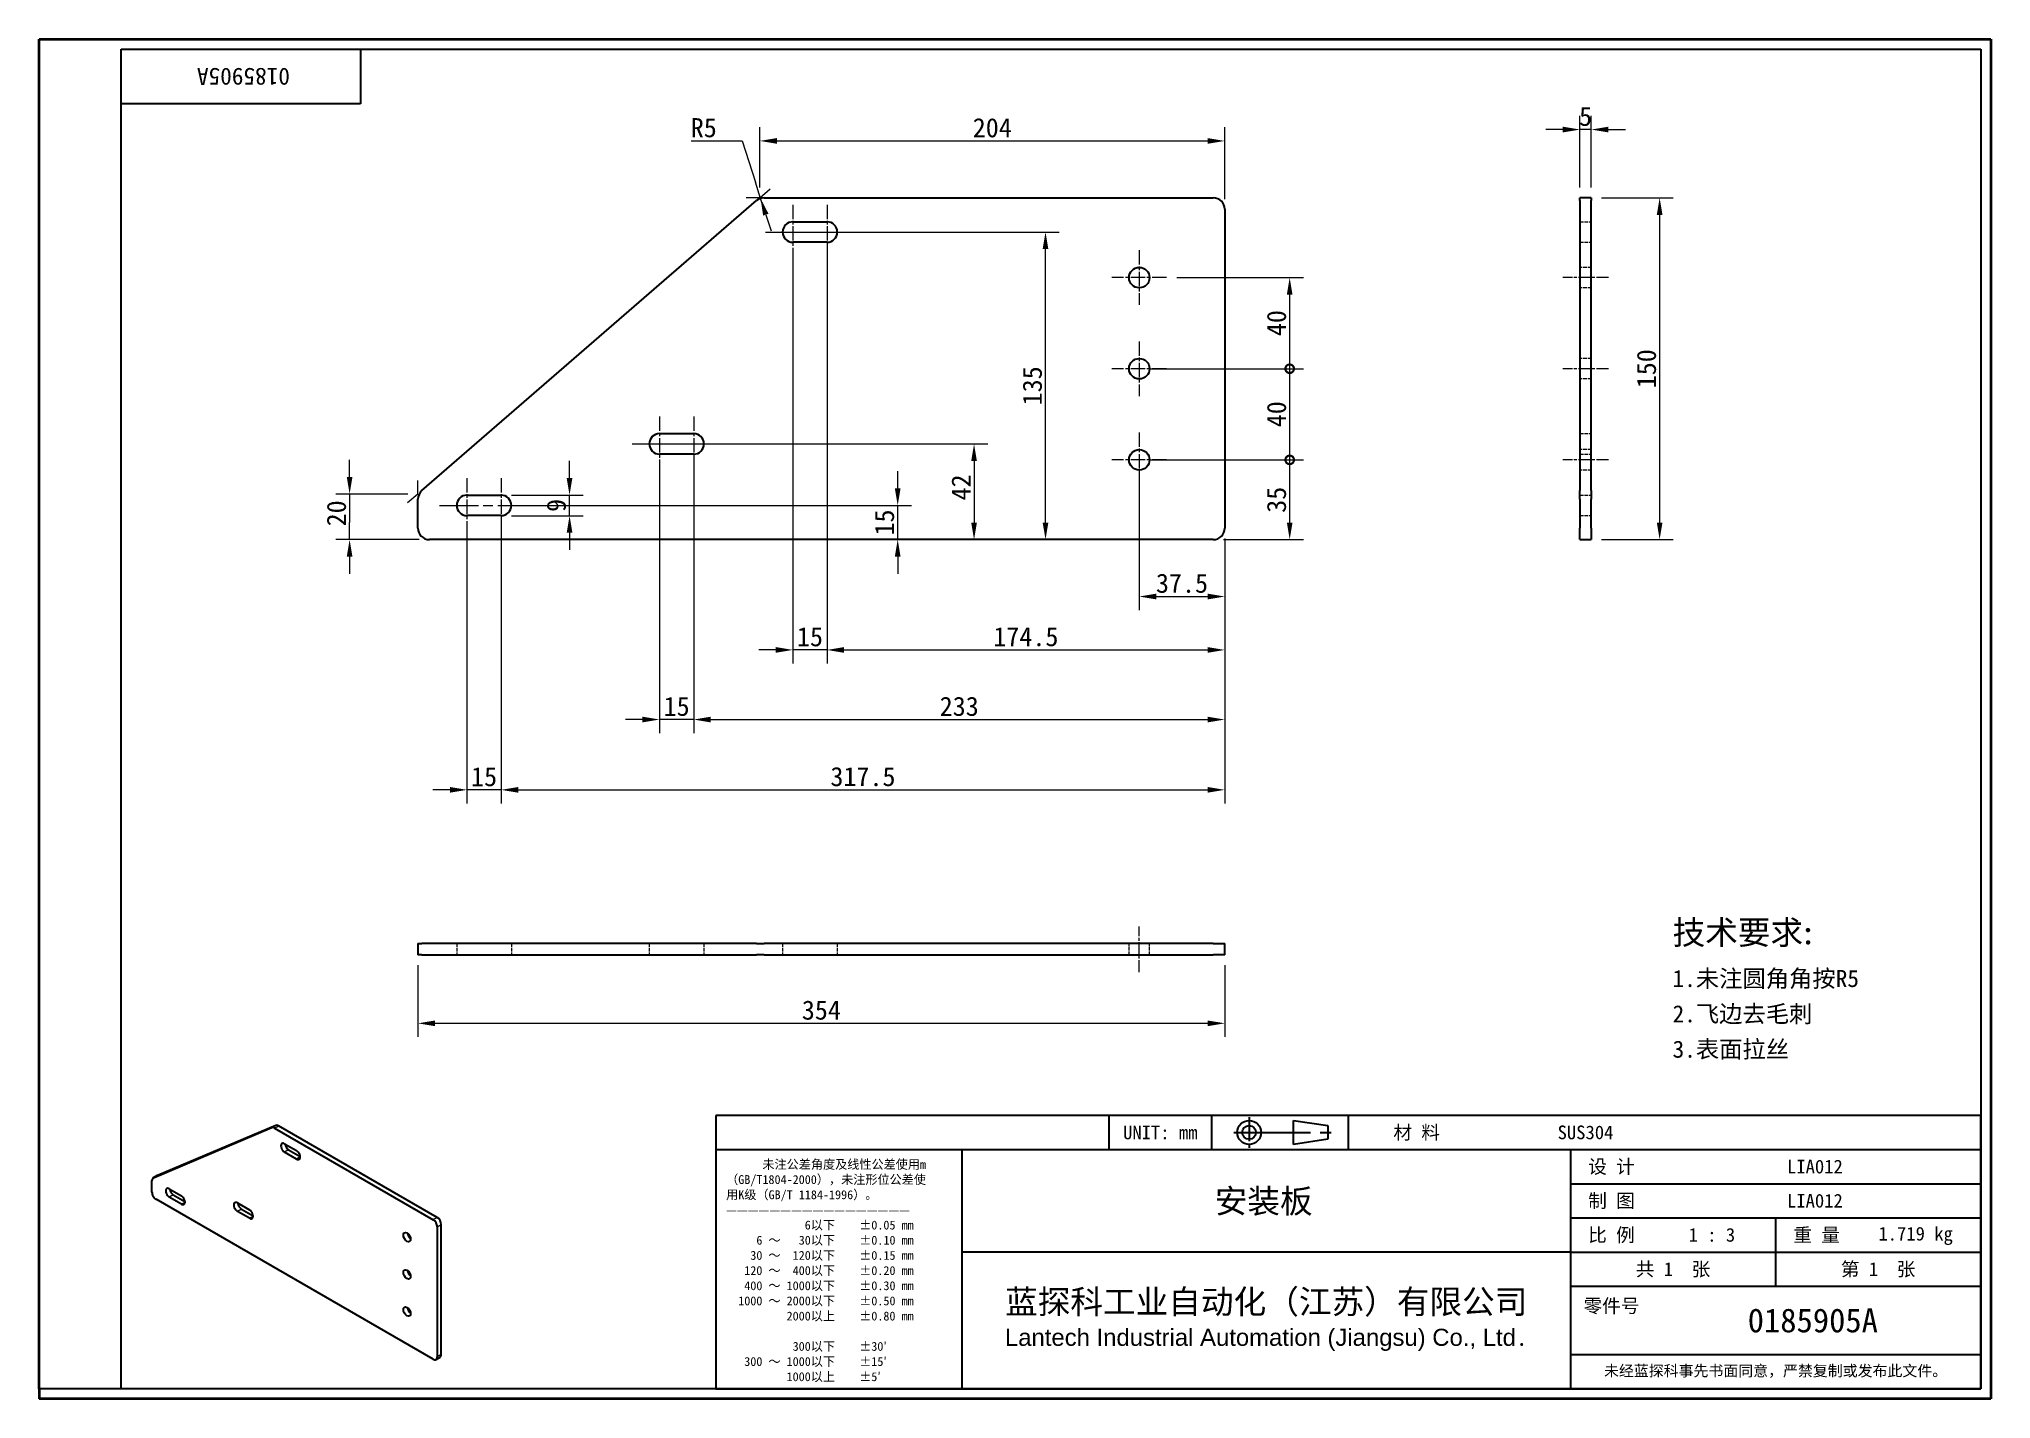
# Model space of a CAD drawing. Header units: millimetres. Extents: x 18 to 875, y 16 to 614.
import ezdxf
from ezdxf.enums import TextEntityAlignment as Align

# ---------------------------------------------------------------- set-up
doc = ezdxf.new("R2010")
doc.units = ezdxf.units.MM
doc.header["$LTSCALE"] = 3
doc.linetypes.add('CHAIN', pattern=[0.3543, 0.2362, -0.0295, 0.0591, -0.0295])
doc.linetypes.add('DASHED', pattern=[0.2067, 0.1654, -0.0413])
for name, color, linetype, lineweight in [('1', 7, 'Continuous', 18), ('可见 (ISO)', 7, 'Continuous', 25), ('可见窄的 (ISO)', 7, 'Continuous', 18), ('图框 (ISO)', 7, 'Continuous', 35), ('标题 (ISO)', 7, 'Continuous', 25)]:
    doc.layers.add(name, color=color, linetype=linetype, lineweight=lineweight)
for name, color, linetype, lineweight, true_color in [('中心标记 (ISO)', 1, 'CHAIN', 18, 0xff0000), ('中心线 (ISO)', 1, 'CHAIN', 18, 0xff0000), ('尺寸 (ISO)', 7, 'Continuous', 18, 0x008000), ('符号 (ISO)', 7, 'Continuous', 18, 0x008000), ('隐藏 (ISO)', 5, 'DASHED', 18, 0x0000ff)]:
    doc.layers.add(name, color=color, linetype=linetype, lineweight=lineweight, true_color=true_color)
doc.styles.add('文本样式164', font='SimSun.ttf')
doc.styles.add('文本样式165', font='SimSun.ttf')
doc.styles.add('文本样式74', font='SimSun.ttf')
doc.styles.add('最新国标', font='simfang.ttf')
doc.styles.add('注释文本 (ISO)', font='simfang.ttf')
doc.dimstyles.new('默认 (GB)', dxfattribs={"dimscale": 3, "dimtxt": 2.8, "dimasz": 2.5, "dimexe": 2, "dimexo": 1.5, "dimgap": 0.5, "dimtad": 1, "dimtoh": 1, "dimdsep": 46, "dimtxsty": '最新国标', "dimcen": 0.09, "dimdle": 10, "dimclrd": 256, "dimclre": 256, "dimclrt": 256, "dimaunit": 1, "dimadec": 3, "dimazin": 2, "dimtfac": 0.535714, "dimtdec": 3, "dimtmove": 0, "dimatfit": 3, "dimfxl": 0, "dimtolj": 1, "dimlwd": -1, "dimlwe": -1, "dimarcsym": 0})

# ---------------------------------------------------------------- blocks, each defined once
blk = doc.blocks.new('图框 最新国标')
at = {"layer": '图框 (ISO)'}
for p, q in [((6, 7), (6, 204.5)), ((6, 204.5), (291.5, 204.5)), ((291.5, 204.5), (291.5, 5.5)), ((6, 7), (6, 5.5)), ((6, 7), (6, 5.5)), ((291.5, 5.5), (6, 5.5))]:
    blk.add_line(p, q, dxfattribs=at)
at = {"layer": '图框 (ISO)', "color": 7, "linetype": 'Continuous', "lineweight": 25}
for p, q in [((18, 203), (290, 203)), ((18, 7), (18, 203)), ((18, 203), (290, 203)), ((53, 203), (53, 195)), ((290, 203), (290, 7)), ((290, 203), (290, 7)), ((53, 195), (18, 195)), ((290, 7), (6, 7)), ((290, 7), (18, 7))]:
    blk.add_line(p, q, dxfattribs=at)
at = {"layer": '图框 (ISO)', "style": '文本样式74'}
blk.add_attdef('零件代号_001', (42.7, 200.25), '', height=2.5, rotation=180, dxfattribs=at)
blk = doc.blocks.new('标题栏 最新国标')
at = {"layer": '标题 (ISO)'}
for p, q in [((381.98, -183.84), (196.98, -183.84)), ((196.98, -183.84), (196.98, -223.84)), ((254.48, -183.84), (254.48, -188.84)), ((269.48, -183.84), (269.48, -188.84)), ((281.48, -188.09), (281.48, -184.59)), ((281.48, -184.59), (286.48, -185.34)), ((286.48, -185.34), (286.48, -187.34)), ((289.48, -183.84), (289.48, -188.84)), ((381.98, -223.84), (381.98, -183.84)), ((383.48, -183.84), (383.48, -225.34)), ((286.48, -187.34), (281.48, -188.09)), ((196.98, -188.84), (381.98, -188.84)), ((232.98, -188.84), (232.98, -223.84)), ((321.98, -188.84), (321.98, -223.84)), ((321.98, -193.84), (381.98, -193.84)), ((321.98, -198.84), (381.98, -198.84)), ((351.98, -198.84), (351.98, -208.84)), ((321.98, -203.84), (232.98, -203.84)), ((321.98, -203.84), (381.98, -203.84)), ((321.98, -208.84), (381.98, -208.84)), ((321.98, -218.84), (381.98, -218.84)), ((196.98, -223.84), (381.98, -223.84)), ((383.48, -225.34), (196.98, -225.34))]:
    blk.add_line(p, q, dxfattribs=at)
at = {"layer": '标题 (ISO)', "linetype": 'CHAIN', "ltscale": 5.000333}
blk.add_line((274.98, -184.09), (274.98, -188.59), dxfattribs=at)
at = {"layer": '标题 (ISO)', "linetype": 'CHAIN', "ltscale": 15.834605}
blk.add_line((272.73, -186.34), (286.98, -186.34), dxfattribs=at)
at = {"layer": '标题 (ISO)'}
for radius in [1.75, 1]:
    blk.add_circle((274.98, -186.34), radius, dxfattribs=at)
at = {"layer": '1', "style": '文本样式164'}
for s, p in [('UNIT: mm', (261.98, -186.34)), ('材 料', (299.48, -186.34)), ('设 计', (327.98, -191.34)), ('制 图', (327.98, -196.34)), ('比 例', (327.98, -201.34)), ('重 量', (357.98, -201.34)), ('共 1  张', (336.98, -206.34)), ('第 1  张', (366.98, -206.34))]:
    blk.add_text(s, height=2, dxfattribs=at).set_placement(p, align=Align.MIDDLE_CENTER)
at = {"layer": '标题 (ISO)', "style": '注释文本 (ISO)'}
for s, insert, char_height, attachment_point, line_spacing_factor in [('\\fSimSun|b0|i0;{\\H1.3000;      未注公差角度及线性公差使用m\\P}\\fSimSun|b0|i0;{\\H1.3000;（GB/T1804-2000），未注形位公差使\\P}\\fSimSun|b0|i0;{\\H1.3000;用K级（GB/T 1184-1996）。\\P}\\fSimSun|b0|i0;{\\H1.3000;—————————————————\\P}\\fSimSun|b0|i0;{\\H1.3000;             6以下    ±0.05 mm\\P}\\fSimSun|b0|i0;{\\H1.3000;     6 ～   30以下    ±0.10 mm\\P}\\fSimSun|b0|i0;{\\H1.3000;    30 ～  120以下    ±0.15 mm\\P}\\fSimSun|b0|i0;{\\H1.3000;   120 ～  400以下    ±0.20 mm\\P}\\fSimSun|b0|i0;{\\H1.3000;   400 ～ 1000以下    ±0.30 mm\\P}\\fSimSun|b0|i0;{\\H1.3000;  1000 ～ 2000以下    ±0.50 mm\\P}\\fSimSun|b0|i0;{\\H1.3000;          2000以上    ±0.80 mm\\P}\\fSimSun|b0|i0;{\\H1.3000;\\P}\\fSimSun|b0|i0;{\\H1.3000;           300以下    ±30′\\P}\\fSimSun|b0|i0;{\\H1.3000;   300 ～ 1000以下    ±15′\\P}\\fSimSun|b0|i0;{\\H1.3000;          1000以上    ±5′}', (198.48, -206.63), 1.3, 4, 1.023913), ('{\\fMicrosoft YaHei|b0|i0|c134|p34;\\H1.75x;蓝探科工业自动化（江苏）有限公司\\P\\fArial|b0|i0|c0|p34;\\H0.71429x;Lantech Industrial Automation (Jiangsu) Co., Ltd\\fFangSong|b0|i0|c134|p49;.\\H1.15195x; }', (277.48, -213.84), 2, 5, 0.978695)]:
    blk.add_mtext(s, dxfattribs=dict(at, insert=insert, char_height=char_height, attachment_point=attachment_point, line_spacing_factor=line_spacing_factor))
at = {"layer": '标题 (ISO)', "attachment_point": 5, "style": '注释文本 (ISO)'}
for s, insert, char_height in [('\\fFangSong|b0|i0;零件号', (327.98, -211.84), 2), ('\\fSimSun|b0|i0;{\\H1.6000;未经蓝探科事先书面同意，严禁复制或发布此文件。}', (351.98, -221.34), 1.6)]:
    blk.add_mtext(s, dxfattribs=dict(at, insert=insert, char_height=char_height))
at = {"layer": '标题 (ISO)'}
for tag, p, height, style in [('材料_001', (320.09, -187.33), 2, '注释文本 (ISO)'), ('设计人_001', (353.65, -192.33), 2, '注释文本 (ISO)'), ('库存编号_001', (269.94, -198.13), 3.5, '文本样式165'), ('设计人_001', (353.65, -197.33), 2, '注释文本 (ISO)'), ('视图比例_001', (339.26, -202.33), 2, '注释文本 (ISO)'), ('质量\\P3;_001', (367.02, -202.16), 2, '注释文本 (ISO)'), ('零件代号_001', (347.9, -215.59), 3.5, '文本样式165')]:
    blk.add_attdef(tag, p, '', height=height, dxfattribs=dict(at, style=style))
blk = doc.blocks.new('*D5')
at = {"layer": 'Defpoints', "color": 0, "transparency": 16777216}
for p in [(699.12, 543.76), (699.12, 393.76), (729.12, 393.76)]:
    blk.add_point(p, dxfattribs=at)
at = {"layer": '尺寸 (ISO)', "color": 116, "true_color": 0x00803f, "transparency": 16777216}
for p, q in [((703.62, 543.76), (735.12, 543.76)), ((729.12, 536.26), (729.12, 401.26)), ((703.62, 393.76), (735.12, 393.76))]:
    blk.add_line(p, q, dxfattribs=at)
for points in [[(727.87, 536.26), (730.37, 536.26), (729.12, 543.76)], [(727.87, 401.26), (730.37, 401.26), (729.12, 393.76)]]:
    blk.add_solid(points, dxfattribs=at)
at = {"layer": '尺寸 (ISO)', "transparency": 16777216, "insert": (723.37, 468.76), "char_height": 8.4, "attachment_point": 5, "rotation": 90, "style": '最新国标'}
blk.add_mtext('\\A1;150', dxfattribs=at)
blk = doc.blocks.new('*D6')
at = {"layer": 'Defpoints', "color": 0, "transparency": 16777216}
for p in [(694.12, 573.76), (694.12, 543.76), (699.12, 543.76)]:
    blk.add_point(p, dxfattribs=at)
at = {"layer": '尺寸 (ISO)', "color": 116, "true_color": 0x00803f, "transparency": 16777216}
for p, q in [((694.12, 548.26), (694.12, 579.76)), ((699.12, 548.26), (699.12, 579.76)), ((686.62, 573.76), (679.12, 573.76)), ((699.12, 573.76), (694.12, 573.76)), ((706.62, 573.76), (714.12, 573.76))]:
    blk.add_line(p, q, dxfattribs=at)
for points in [[(686.62, 575.01), (686.62, 572.51), (694.12, 573.76)], [(706.62, 575.01), (706.62, 572.51), (699.12, 573.76)]]:
    blk.add_solid(points, dxfattribs=at)
at = {"layer": '尺寸 (ISO)', "transparency": 16777216, "insert": (696.62, 579.51), "char_height": 8.4, "attachment_point": 5, "style": '最新国标'}
blk.add_mtext('\\A1;5', dxfattribs=at)
blk = doc.blocks.new('*D7')
at = {"layer": 'Defpoints', "color": 0, "transparency": 16777216}
for p in [(184.28, 211.41), (538.28, 211.41), (538.28, 181.41)]:
    blk.add_point(p, dxfattribs=at)
at = {"layer": '尺寸 (ISO)', "color": 116, "true_color": 0x00803f, "transparency": 16777216}
for p, q in [((184.28, 206.91), (184.28, 175.41)), ((538.28, 206.91), (538.28, 175.41)), ((191.78, 181.41), (530.78, 181.41))]:
    blk.add_line(p, q, dxfattribs=at)
for points in [[(191.78, 182.66), (191.78, 180.16), (184.28, 181.41)], [(530.78, 182.66), (530.78, 180.16), (538.28, 181.41)]]:
    blk.add_solid(points, dxfattribs=at)
at = {"layer": '尺寸 (ISO)', "transparency": 16777216, "insert": (361.28, 187.16), "char_height": 8.4, "attachment_point": 5, "style": '最新国标'}
blk.add_mtext('\\A1;354', dxfattribs=at)
blk = doc.blocks.new('_DotSmall')
at = {"color": 0, "linetype": 'ByBlock', "const_width": 0.5}
blk.add_lwpolyline([(-0.0625, 0, 1), (0.0625, 0, 1)], format="xyb", close=True, dxfattribs=at)
blk = doc.blocks.new('*D8')
at = {"layer": 'Defpoints', "color": 0, "transparency": 16777216}
for p in [(500.78, 428.76), (566.78, 428.76), (533.28, 393.76)]:
    blk.add_point(p, dxfattribs=at)
at = {"layer": '尺寸 (ISO)', "color": 116, "true_color": 0x00803f, "transparency": 16777216}
for p, q in [((505.28, 428.76), (572.78, 428.76)), ((566.78, 401.26), (566.78, 428.76)), ((537.78, 393.76), (572.78, 393.76))]:
    blk.add_line(p, q, dxfattribs=at)
blk.add_solid([(565.53, 401.26), (568.03, 401.26), (566.78, 393.76)], dxfattribs=at)
at = {"layer": '尺寸 (ISO)', "color": 116, "true_color": 0x00803f, "transparency": 16777216, "xscale": 7.5, "yscale": 7.5, "zscale": 7.5, "rotation": 90}
blk.add_blockref('_DotSmall', (566.78, 428.76), dxfattribs=at)
at = {"layer": '尺寸 (ISO)', "transparency": 16777216, "insert": (561.03, 411.23), "char_height": 8.4, "attachment_point": 5, "rotation": 90, "style": '最新国标'}
blk.add_mtext('\\A1;35', dxfattribs=at)
blk = doc.blocks.new('*D10')
at = {"layer": 'Defpoints', "color": 0, "transparency": 16777216}
for p in [(500.78, 468.76), (566.78, 468.76), (500.78, 428.76)]:
    blk.add_point(p, dxfattribs=at)
at = {"layer": '尺寸 (ISO)', "color": 116, "true_color": 0x00803f, "transparency": 16777216}
for p, q in [((505.28, 468.76), (572.78, 468.76)), ((566.78, 428.76), (566.78, 468.76)), ((505.28, 428.76), (572.78, 428.76))]:
    blk.add_line(p, q, dxfattribs=at)
at = {"layer": '尺寸 (ISO)', "color": 116, "true_color": 0x00803f, "transparency": 16777216, "xscale": 7.5, "yscale": 7.5, "zscale": 7.5}
for p, rotation in [((566.78, 468.76), 90), ((566.78, 428.76), 270)]:
    blk.add_blockref('_DotSmall', p, dxfattribs=dict(at, rotation=rotation))
at = {"layer": '尺寸 (ISO)', "transparency": 16777216, "insert": (561.03, 448.79), "char_height": 8.4, "attachment_point": 5, "rotation": 90, "style": '最新国标'}
blk.add_mtext('\\A1;40', dxfattribs=at)
blk = doc.blocks.new('*D11')
at = {"layer": 'Defpoints', "color": 0, "transparency": 16777216}
for p in [(512.78, 508.76), (566.78, 508.76), (500.78, 468.76)]:
    blk.add_point(p, dxfattribs=at)
at = {"layer": '尺寸 (ISO)', "color": 116, "true_color": 0x00803f, "transparency": 16777216}
for p, q in [((517.28, 508.76), (572.78, 508.76)), ((566.78, 468.76), (566.78, 501.26)), ((505.28, 468.76), (572.78, 468.76))]:
    blk.add_line(p, q, dxfattribs=at)
blk.add_solid([(565.53, 501.26), (568.03, 501.26), (566.78, 508.76)], dxfattribs=at)
at = {"layer": '尺寸 (ISO)', "color": 116, "true_color": 0x00803f, "transparency": 16777216, "xscale": 7.5, "yscale": 7.5, "zscale": 7.5, "rotation": 270}
blk.add_blockref('_DotSmall', (566.78, 468.76), dxfattribs=at)
at = {"layer": '尺寸 (ISO)', "transparency": 16777216, "insert": (561.03, 488.79), "char_height": 8.4, "attachment_point": 5, "rotation": 90, "style": '最新国标'}
blk.add_mtext('\\A1;40', dxfattribs=at)
blk = doc.blocks.new('*D12')
at = {"layer": 'Defpoints', "color": 0, "transparency": 16777216}
for p in [(500.78, 428.76), (538.28, 398.76), (538.28, 368.76)]:
    blk.add_point(p, dxfattribs=at)
at = {"layer": '尺寸 (ISO)', "color": 116, "true_color": 0x00803f, "transparency": 16777216}
for p, q in [((500.78, 424.26), (500.78, 362.76)), ((538.28, 394.26), (538.28, 362.76)), ((508.28, 368.76), (530.78, 368.76))]:
    blk.add_line(p, q, dxfattribs=at)
for points in [[(508.28, 370.01), (508.28, 367.51), (500.78, 368.76)], [(530.78, 370.01), (530.78, 367.51), (538.28, 368.76)]]:
    blk.add_solid(points, dxfattribs=at)
at = {"layer": '尺寸 (ISO)', "transparency": 16777216, "insert": (519.53, 374.54), "char_height": 8.4, "attachment_point": 5, "style": '最新国标'}
blk.add_mtext('\\A1;37.5', dxfattribs=at)
blk = doc.blocks.new('*D13')
at = {"layer": 'Defpoints', "color": 0, "transparency": 16777216}
for p in [(363.78, 528.76), (538.28, 398.76), (538.28, 345.32)]:
    blk.add_point(p, dxfattribs=at)
at = {"layer": '尺寸 (ISO)', "color": 116, "true_color": 0x00803f, "transparency": 16777216}
for p, q in [((363.78, 524.26), (363.78, 339.32)), ((538.28, 394.26), (538.28, 339.32)), ((371.28, 345.32), (530.78, 345.32))]:
    blk.add_line(p, q, dxfattribs=at)
for points in [[(371.28, 346.57), (371.28, 344.07), (363.78, 345.32)], [(530.78, 346.57), (530.78, 344.07), (538.28, 345.32)]]:
    blk.add_solid(points, dxfattribs=at)
at = {"layer": '尺寸 (ISO)', "transparency": 16777216, "insert": (451.03, 351.1), "char_height": 8.4, "attachment_point": 5, "style": '最新国标'}
blk.add_mtext('\\A1;174.5', dxfattribs=at)
blk = doc.blocks.new('*D14')
at = {"layer": 'Defpoints', "color": 0, "transparency": 16777216}
for p in [(305.28, 435.76), (538.28, 398.76), (538.28, 314.76)]:
    blk.add_point(p, dxfattribs=at)
at = {"layer": '尺寸 (ISO)', "color": 116, "true_color": 0x00803f, "transparency": 16777216}
for p, q in [((305.28, 431.26), (305.28, 308.76)), ((538.28, 394.26), (538.28, 308.76)), ((312.78, 314.76), (530.78, 314.76))]:
    blk.add_line(p, q, dxfattribs=at)
for points in [[(312.78, 316.01), (312.78, 313.51), (305.28, 314.76)], [(530.78, 316.01), (530.78, 313.51), (538.28, 314.76)]]:
    blk.add_solid(points, dxfattribs=at)
at = {"layer": '尺寸 (ISO)', "transparency": 16777216, "insert": (421.78, 320.51), "char_height": 8.4, "attachment_point": 5, "style": '最新国标'}
blk.add_mtext('\\A1;233', dxfattribs=at)
blk = doc.blocks.new('*D15')
at = {"layer": 'Defpoints', "color": 0, "transparency": 16777216}
for p in [(220.78, 408.76), (538.28, 398.76), (538.28, 283.9)]:
    blk.add_point(p, dxfattribs=at)
at = {"layer": '尺寸 (ISO)', "color": 116, "true_color": 0x00803f, "transparency": 16777216}
for p, q in [((220.78, 404.26), (220.78, 277.9)), ((538.28, 394.26), (538.28, 277.9)), ((228.28, 283.9), (530.78, 283.9))]:
    blk.add_line(p, q, dxfattribs=at)
for points in [[(228.28, 285.15), (228.28, 282.65), (220.78, 283.9)], [(530.78, 285.15), (530.78, 282.65), (538.28, 283.9)]]:
    blk.add_solid(points, dxfattribs=at)
at = {"layer": '尺寸 (ISO)', "transparency": 16777216, "insert": (379.53, 289.67), "char_height": 8.4, "attachment_point": 5, "style": '最新国标'}
blk.add_mtext('\\A1;317.5', dxfattribs=at)
blk = doc.blocks.new('*D16')
at = {"layer": 'Defpoints', "color": 0, "transparency": 16777216}
for p in [(205.78, 404.26), (220.78, 404.26), (205.78, 283.9)]:
    blk.add_point(p, dxfattribs=at)
at = {"layer": '尺寸 (ISO)', "color": 116, "true_color": 0x00803f, "transparency": 16777216}
for p, q in [((205.78, 399.76), (205.78, 277.9)), ((220.78, 399.76), (220.78, 277.9)), ((198.28, 283.9), (190.78, 283.9)), ((220.78, 283.9), (205.78, 283.9)), ((228.28, 283.9), (235.78, 283.9))]:
    blk.add_line(p, q, dxfattribs=at)
for points in [[(198.28, 285.15), (198.28, 282.65), (205.78, 283.9)], [(228.28, 285.15), (228.28, 282.65), (220.78, 283.9)]]:
    blk.add_solid(points, dxfattribs=at)
at = {"layer": '尺寸 (ISO)', "transparency": 16777216, "insert": (213.28, 289.64), "char_height": 8.4, "attachment_point": 5, "style": '最新国标'}
blk.add_mtext('\\A1;15', dxfattribs=at)
blk = doc.blocks.new('*D17')
at = {"layer": 'Defpoints', "color": 0, "transparency": 16777216}
for p in [(290.28, 431.26), (305.28, 431.26), (290.28, 314.76)]:
    blk.add_point(p, dxfattribs=at)
at = {"layer": '尺寸 (ISO)', "color": 116, "true_color": 0x00803f, "transparency": 16777216}
for p, q in [((290.28, 426.76), (290.28, 308.76)), ((305.28, 426.76), (305.28, 308.76)), ((282.78, 314.76), (275.28, 314.76)), ((305.28, 314.76), (290.28, 314.76)), ((312.78, 314.76), (320.28, 314.76))]:
    blk.add_line(p, q, dxfattribs=at)
for points in [[(282.78, 316.01), (282.78, 313.51), (290.28, 314.76)], [(312.78, 316.01), (312.78, 313.51), (305.28, 314.76)]]:
    blk.add_solid(points, dxfattribs=at)
at = {"layer": '尺寸 (ISO)', "transparency": 16777216, "insert": (297.78, 320.51), "char_height": 8.4, "attachment_point": 5, "style": '最新国标'}
blk.add_mtext('\\A1;15', dxfattribs=at)
blk = doc.blocks.new('*D18')
at = {"layer": 'Defpoints', "color": 0, "transparency": 16777216}
for p in [(348.78, 524.26), (363.78, 524.26), (348.78, 345.32)]:
    blk.add_point(p, dxfattribs=at)
at = {"layer": '尺寸 (ISO)', "color": 116, "true_color": 0x00803f, "transparency": 16777216}
for p, q in [((348.78, 519.76), (348.78, 339.32)), ((363.78, 519.76), (363.78, 339.32)), ((341.28, 345.32), (333.78, 345.32)), ((363.78, 345.32), (348.78, 345.32)), ((371.28, 345.32), (378.78, 345.32))]:
    blk.add_line(p, q, dxfattribs=at)
for points in [[(341.28, 346.57), (341.28, 344.07), (348.78, 345.32)], [(371.28, 346.57), (371.28, 344.07), (363.78, 345.32)]]:
    blk.add_solid(points, dxfattribs=at)
at = {"layer": '尺寸 (ISO)', "transparency": 16777216, "insert": (356.28, 351.07), "char_height": 8.4, "attachment_point": 5, "style": '最新国标'}
blk.add_mtext('\\A1;15', dxfattribs=at)
blk = doc.blocks.new('*D19')
at = {"layer": 'Defpoints', "color": 0, "transparency": 16777216}
for p in [(220.78, 413.26), (250.78, 413.26), (220.78, 404.26)]:
    blk.add_point(p, dxfattribs=at)
at = {"layer": '尺寸 (ISO)', "color": 116, "true_color": 0x00803f, "transparency": 16777216}
for p, q in [((250.78, 420.76), (250.78, 428.26)), ((225.28, 413.26), (256.78, 413.26)), ((250.78, 404.26), (250.78, 413.26)), ((225.28, 404.26), (256.78, 404.26)), ((250.78, 396.76), (250.78, 389.26))]:
    blk.add_line(p, q, dxfattribs=at)
for points in [[(249.53, 420.76), (252.03, 420.76), (250.78, 413.26)], [(249.53, 396.76), (252.03, 396.76), (250.78, 404.26)]]:
    blk.add_solid(points, dxfattribs=at)
at = {"layer": '尺寸 (ISO)', "transparency": 16777216, "insert": (245.03, 408.76), "char_height": 8.4, "attachment_point": 5, "rotation": 90, "style": '最新国标'}
blk.add_mtext('\\A1;9', dxfattribs=at)
blk = doc.blocks.new('*D20')
at = {"layer": 'Defpoints', "color": 0, "transparency": 16777216}
for p in [(220.78, 408.76), (394.78, 408.76), (189.28, 393.76)]:
    blk.add_point(p, dxfattribs=at)
at = {"layer": '尺寸 (ISO)', "color": 116, "true_color": 0x00803f, "transparency": 16777216}
for p, q in [((394.78, 416.26), (394.78, 423.76)), ((225.28, 408.76), (400.78, 408.76)), ((394.78, 393.76), (394.78, 408.76)), ((394.78, 386.26), (394.78, 378.76))]:
    blk.add_line(p, q, dxfattribs=at)
for points in [[(393.53, 416.26), (396.03, 416.26), (394.78, 408.76)], [(393.53, 386.26), (396.03, 386.26), (394.78, 393.76)]]:
    blk.add_solid(points, dxfattribs=at)
at = {"layer": '尺寸 (ISO)', "transparency": 16777216, "insert": (389.03, 401.26), "char_height": 8.4, "attachment_point": 5, "rotation": 90, "style": '最新国标'}
blk.add_mtext('\\A1;15', dxfattribs=at)
blk = doc.blocks.new('*D21')
at = {"layer": 'Defpoints', "color": 0, "transparency": 16777216}
for p in [(290.28, 435.76), (189.28, 393.76), (428.28, 393.76)]:
    blk.add_point(p, dxfattribs=at)
at = {"layer": '尺寸 (ISO)', "color": 116, "true_color": 0x00803f, "transparency": 16777216}
for p, q in [((294.78, 435.76), (434.28, 435.76)), ((428.28, 428.26), (428.28, 401.26))]:
    blk.add_line(p, q, dxfattribs=at)
for points in [[(427.03, 428.26), (429.53, 428.26), (428.28, 435.76)], [(427.03, 401.26), (429.53, 401.26), (428.28, 393.76)]]:
    blk.add_solid(points, dxfattribs=at)
at = {"layer": '尺寸 (ISO)', "transparency": 16777216, "insert": (422.58, 416.65), "char_height": 8.4, "attachment_point": 5, "rotation": 90, "style": '最新国标'}
blk.add_mtext('\\A1;42', dxfattribs=at)
blk = doc.blocks.new('*D22')
at = {"layer": 'Defpoints', "color": 0, "transparency": 16777216}
for p in [(348.78, 528.76), (459.64, 528.76), (189.28, 393.76)]:
    blk.add_point(p, dxfattribs=at)
at = {"layer": '尺寸 (ISO)', "color": 116, "true_color": 0x00803f, "transparency": 16777216}
for p, q in [((353.28, 528.76), (465.64, 528.76)), ((459.64, 401.26), (459.64, 521.26))]:
    blk.add_line(p, q, dxfattribs=at)
for points in [[(458.39, 521.26), (460.89, 521.26), (459.64, 528.76)], [(458.39, 401.26), (460.89, 401.26), (459.64, 393.76)]]:
    blk.add_solid(points, dxfattribs=at)
at = {"layer": '尺寸 (ISO)', "transparency": 16777216, "insert": (453.89, 461.26), "char_height": 8.4, "attachment_point": 5, "rotation": 90, "style": '最新国标'}
blk.add_mtext('\\A1;135', dxfattribs=at)
blk = doc.blocks.new('*D23')
at = {"layer": 'Defpoints', "color": 0, "transparency": 16777216}
for p in [(538.28, 568.76), (334.28, 543.76), (538.28, 538.76)]:
    blk.add_point(p, dxfattribs=at)
at = {"layer": '尺寸 (ISO)', "color": 116, "true_color": 0x00803f, "transparency": 16777216}
for p, q in [((334.28, 548.26), (334.28, 574.76)), ((538.28, 543.26), (538.28, 574.76)), ((341.78, 568.76), (530.78, 568.76))]:
    blk.add_line(p, q, dxfattribs=at)
for points in [[(341.78, 570.01), (341.78, 567.51), (334.28, 568.76)], [(530.78, 570.01), (530.78, 567.51), (538.28, 568.76)]]:
    blk.add_solid(points, dxfattribs=at)
at = {"layer": '尺寸 (ISO)', "transparency": 16777216, "insert": (436.28, 574.51), "char_height": 8.4, "attachment_point": 5, "style": '最新国标'}
blk.add_mtext('\\A1;204', dxfattribs=at)
blk = doc.blocks.new('*D24')
at = {"layer": 'Defpoints', "color": 0, "transparency": 16777216}
for p in [(184.28, 413.76), (154.28, 393.76), (189.28, 393.76)]:
    blk.add_point(p, dxfattribs=at)
at = {"layer": '尺寸 (ISO)', "color": 116, "true_color": 0x00803f, "transparency": 16777216}
for p, q in [((154.28, 421.26), (154.28, 428.76)), ((179.78, 413.76), (148.28, 413.76)), ((154.28, 413.76), (154.28, 406.26)), ((154.28, 406.26), (154.28, 401.26)), ((154.28, 393.76), (154.28, 401.26)), ((184.78, 393.76), (148.28, 393.76)), ((154.28, 386.26), (154.28, 378.76))]:
    blk.add_line(p, q, dxfattribs=at)
for points in [[(153.03, 421.26), (155.53, 421.26), (154.28, 413.76)], [(153.03, 386.26), (155.53, 386.26), (154.28, 393.76)]]:
    blk.add_solid(points, dxfattribs=at)
at = {"layer": '尺寸 (ISO)', "transparency": 16777216, "insert": (148.53, 405.27), "char_height": 8.4, "attachment_point": 5, "rotation": 90, "style": '最新国标'}
blk.add_mtext('\\A1;20', dxfattribs=at)
blk = doc.blocks.new('*D25')
at = {"layer": 'Defpoints', "color": 0, "transparency": 16777216}
for p in [(334.61, 543.52), (336.14, 538.76)]:
    blk.add_point(p, dxfattribs=at)
at = {"layer": '尺寸 (ISO)', "color": 116, "true_color": 0x00803f, "transparency": 16777216}
for p, q in [((304.12, 568.76), (326.47, 568.76)), ((326.47, 568.76), (332.31, 550.66)), ((334.61, 543.52), (332.31, 550.66)), ((336.14, 538.76), (334.61, 543.52)), ((336.91, 536.39), (339.21, 529.25))]:
    blk.add_line(p, q, dxfattribs=at)
blk.add_solid([(338.1, 536.77), (335.72, 536), (334.61, 543.52)], dxfattribs=at)
at = {"layer": '尺寸 (ISO)', "transparency": 16777216, "insert": (309.68, 574.51), "char_height": 8.4, "attachment_point": 5, "style": '最新国标'}
blk.add_mtext('\\A1;R5', dxfattribs=at)

msp = doc.modelspace()

# ---------------------------------------------------------------- linework, layer by layer
at = {"layer": '中心标记 (ISO)', "ltscale": 8.88956}
for p, q in [((348.778, 540.7649), (348.778, 516.7649)), ((363.778, 540.7649), (363.778, 516.7649)), ((500.778, 520.7649), (500.778, 496.7649)), ((512.778, 508.7649), (488.778, 508.7649)), ((500.778, 480.7649), (500.778, 456.7649)), ((512.778, 468.7649), (488.778, 468.7649)), ((290.278, 447.7649), (290.278, 423.7649)), ((305.278, 447.7649), (305.278, 423.7649)), ((500.778, 440.7649), (500.778, 416.7649)), ((512.778, 428.7649), (488.778, 428.7649)), ((205.778, 420.7649), (205.778, 396.7649)), ((220.778, 420.7649), (220.778, 396.7649))]:
    msp.add_line(p, q, dxfattribs=at)
at = {"layer": '中心线 (ISO)', "ltscale": 23.990969}
for p, q in [((336.778, 528.7649), (375.778, 528.7649)), ((278.278, 435.7649), (317.278, 435.7649)), ((193.778, 408.7649), (232.778, 408.7649))]:
    msp.add_line(p, q, dxfattribs=at)
at = {"layer": '中心线 (ISO)', "ltscale": 7.407949}
for p, q in [((706.6205, 508.7649), (686.6205, 508.7649)), ((706.6205, 468.7649), (686.6205, 468.7649)), ((706.6205, 428.7649), (686.6205, 428.7649)), ((500.778, 203.9094), (500.778, 223.9094))]:
    msp.add_line(p, q, dxfattribs=at)
at = {"layer": '可见 (ISO)'}
for p, q in [((186.0034, 415.2602), (332.8686, 542.5433)), ((336.1432, 543.7649), (533.278, 543.7649)), ((699.1205, 543.7649), (694.1205, 543.7649)), ((694.1205, 542.5433), (694.1205, 543.7649)), ((694.1205, 542.5433), (694.1205, 415.2602)), ((699.1205, 543.7649), (699.1205, 542.5433)), ((699.1205, 415.2602), (699.1205, 542.5433)), ((348.778, 533.2649), (363.778, 533.2649)), ((538.278, 538.7649), (538.278, 398.7649)), ((363.778, 524.2649), (348.778, 524.2649)), ((290.278, 440.2649), (305.278, 440.2649)), ((305.278, 431.2649), (290.278, 431.2649)), ((184.278, 398.7649), (184.278, 411.4817)), ((205.778, 413.2649), (220.778, 413.2649)), ((694.1205, 411.4817), (694.1205, 415.2602)), ((694.1205, 411.4817), (694.1205, 398.7649)), ((699.1205, 415.2602), (699.1205, 411.4817)), ((699.1205, 398.7649), (699.1205, 411.4817)), ((220.778, 404.2649), (205.778, 404.2649)), ((694.1205, 393.7649), (694.1205, 398.7649)), ((699.1205, 398.7649), (699.1205, 393.7649)), ((533.278, 393.7649), (189.278, 393.7649)), ((694.1205, 393.7649), (699.1205, 393.7649)), ((184.278, 216.4094), (186.0034, 216.4094)), ((184.278, 216.4094), (184.278, 211.4094)), ((332.8686, 216.4094), (186.0034, 216.4094)), ((332.8686, 216.4094), (336.1432, 216.4094)), ((533.278, 216.4094), (336.1432, 216.4094)), ((533.278, 216.4094), (538.278, 216.4094)), ((538.278, 211.4094), (538.278, 216.4094)), ((186.0034, 211.4094), (184.278, 211.4094)), ((186.0034, 211.4094), (332.8686, 211.4094)), ((336.1432, 211.4094), (332.8686, 211.4094)), ((336.1432, 211.4094), (533.278, 211.4094)), ((538.278, 211.4094), (533.278, 211.4094)), ((68.167, 113.6196), (120.0917, 135.604)), ((121.8595, 136.6247), (69.9348, 114.6403)), ((121.2495, 135.4343), (190.9471, 95.1943)), ((192.7149, 96.2149), (123.0172, 136.4549)), ((125.7165, 128.5686), (131.0198, 125.5068)), ((131.0198, 121.8325), (125.7165, 124.8944)), ((127.4843, 125.915), (132.601, 122.9609)), ((67.557, 107.2376), (67.557, 112.4293)), ((69.8425, 114.5943), (68.0748, 113.5737)), ((190.9471, 33.9571), (69.3248, 104.1758)), ((75.1584, 108.7686), (80.4617, 105.7067)), ((80.4617, 102.0325), (75.1584, 105.0943)), ((76.9262, 106.115), (82.0428, 103.1608)), ((105.0337, 102.5428), (110.337, 99.4809)), ((110.337, 95.8067), (105.0337, 98.8686)), ((106.8014, 99.8892), (111.9181, 96.9351)), ((192.7149, 92.1325), (192.7149, 34.9777)), ((194.4827, 35.9983), (194.4827, 93.1531)), ((192.1971, 33.8333), (193.9649, 34.8539))]:
    msp.add_line(p, q, dxfattribs=at)
for centre in [(500.778, 508.7649), (500.778, 468.7649), (500.778, 428.7649)]:
    msp.add_circle(centre, 4.5, dxfattribs=at)
for centre, radius, start, end in [((336.1432, 538.7649), 5, 90, 130.9143832), ((533.278, 538.7649), 5, 0, 90), ((348.778, 528.7649), 4.5, 90, 270), ((363.778, 528.7649), 4.5, 270, 90), ((290.278, 435.7649), 4.5, 90, 270), ((305.278, 435.7649), 4.5, 270, 90), ((189.278, 411.4817), 5, 130.9143832, 180), ((205.778, 408.7649), 4.5, 90, 270), ((220.778, 408.7649), 4.5, 270, 90), ((189.278, 398.7649), 5, 180, 270), ((533.278, 398.7649), 5, 270, 0)]:
    msp.add_arc(centre, radius, start, end, dxfattribs=at)
for centre, major_axis, start_param, end_param in [((121.2495, 133.3931), (-1.25, 2.1651), 5.49778714, 6.21187784), ((123.0172, 134.4137), (-1.25, 2.1651), 5.49778714, 6.21187784), ((125.7165, 126.7315), (-1.125, 1.9486), 5.49778714, 8.6393798), ((127.4843, 127.7521), (1.125, -1.9486), 4.03833183, 5.49778714), ((131.0198, 123.6696), (1.125, -1.9486), 5.49778714, 8.6393798), ((69.3248, 111.4087), (-1.25, 2.1651), 6.21187784, 7.06858347), ((71.0925, 112.4293), (-1.25, 2.1651), 6.21187784, 6.28318531), ((69.3248, 106.217), (-1.25, 2.1651), 0.78539816, 2.35619449), ((75.1584, 106.9315), (-1.125, 1.9486), 5.49778714, 8.6393798), ((76.9262, 107.9521), (1.125, -1.9486), 4.03833183, 5.49778714), ((80.4617, 103.8696), (1.125, -1.9486), 5.49778714, 8.6393798), ((105.0337, 100.7057), (-1.125, 1.9486), 5.49778714, 8.6393798), ((106.8014, 101.7263), (1.125, -1.9486), 4.03833183, 5.49778714), ((110.337, 97.6438), (1.125, -1.9486), 5.49778714, 8.6393798), ((190.9471, 93.1531), (1.25, -2.1651), 0.78539816, 2.35619449), ((192.7149, 94.1737), (-1.25, 2.1651), 3.92699082, 5.49778714), ((181.2244, 88.5603), (1.125, -1.9486), 4.04537784, 5.37940012), ((181.2244, 72.2304), (1.125, -1.9486), 4.04537784, 5.37940012), ((181.2244, 55.9004), (1.125, -1.9486), 4.04537784, 5.37940012), ((190.9471, 35.9983), (1.25, -2.1651), 5.49778714, 7.06858347), ((192.7149, 37.0189), (1.25, -2.1651), 0, 0.78539816)]:
    msp.add_ellipse(centre, major_axis=major_axis, ratio=0.57735027, start_param=start_param, end_param=end_param, dxfattribs=at)
for centre in [(179.4567, 87.5397), (179.4567, 71.2097), (179.4567, 54.8798)]:
    msp.add_ellipse(centre, major_axis=(-1.125, 1.9486), ratio=0.57735027, dxfattribs=at)
at = {"layer": '可见窄的 (ISO)'}
for p, q in [((121.8595, 136.6247), (120.0917, 135.604)), ((121.2495, 135.4343), (123.0172, 136.4549)), ((127.4843, 125.915), (125.7165, 124.8944)), ((132.6108, 122.7511), (131.0198, 121.8325)), ((68.167, 113.6196), (69.9348, 114.6403)), ((76.9262, 106.115), (75.1584, 105.0943)), ((82.0527, 102.951), (80.4617, 102.0325)), ((106.8014, 99.8892), (105.0337, 98.8686)), ((111.928, 96.7253), (110.337, 95.8067)), ((192.7149, 96.2149), (190.9471, 95.1943)), ((192.7149, 92.1325), (194.4827, 93.1531)), ((194.4827, 35.9983), (192.7149, 34.9777))]:
    msp.add_line(p, q, dxfattribs=at)
at = {"layer": '尺寸 (ISO)'}
for p, q in [((334.278, 543.7649), (328.278, 543.7649)), ((334.278, 543.7649), (338.8122, 547.6945)), ((184.278, 413.7649), (184.278, 419.7649)), ((184.278, 413.7649), (179.7439, 409.8353))]:
    msp.add_line(p, q, dxfattribs=at)
at = {"layer": '隐藏 (ISO)', "ltscale": 3.174394}
for p, q in [((694.1205, 533.2649), (699.1205, 533.2649)), ((694.1205, 524.2649), (699.1205, 524.2649)), ((699.1205, 513.2649), (694.1205, 513.2649)), ((699.1205, 504.2649), (694.1205, 504.2649)), ((699.1205, 473.2649), (694.1205, 473.2649)), ((699.1205, 464.2649), (694.1205, 464.2649)), ((694.1205, 440.2649), (699.1205, 440.2649)), ((699.1205, 433.2649), (694.1205, 433.2649)), ((694.1205, 431.2649), (699.1205, 431.2649)), ((699.1205, 424.2649), (694.1205, 424.2649)), ((694.1205, 413.2649), (699.1205, 413.2649)), ((694.1205, 404.2649), (699.1205, 404.2649)), ((201.278, 216.4094), (201.278, 211.4094)), ((225.278, 216.4094), (225.278, 211.4094)), ((285.778, 216.4094), (285.778, 211.4094)), ((309.778, 216.4094), (309.778, 211.4094)), ((344.278, 216.4094), (344.278, 211.4094)), ((368.278, 216.4094), (368.278, 211.4094)), ((496.278, 211.4094), (496.278, 216.4094)), ((505.278, 211.4094), (505.278, 216.4094))]:
    msp.add_line(p, q, dxfattribs=at)

# ---------------------------------------------------------------- block references
at = {"xscale": 3, "yscale": 3, "zscale": 3}
msp.add_blockref('图框 最新国标', (0, 0), dxfattribs=at).add_auto_attribs({'零件代号_001': '0185905A'})
ref = msp.add_blockref('标题栏 最新国标', (-275.9476, 692.5328), dxfattribs=dict(xscale=3, yscale=3, zscale=3))
ref.add_attrib('零件代号_001', '0185905A', (767.7612, 45.75), dxfattribs={"layer": '标题 (ISO)', "height": 10.5, "style": '文本样式165'})
ref.add_attrib('库存编号_001', '安装板', (533.8869, 98.1327), dxfattribs={"layer": '标题 (ISO)', "height": 10.5, "style": '文本样式165'})
ref.add_attrib('质量\\P3;_001', '1.719 kg', (825.12, 86.0486), dxfattribs={"layer": '标题 (ISO)', "height": 6, "style": '注释文本 (ISO)'})
ref.add_attrib('视图比例_001', '1 : 3', (741.84, 85.5514), dxfattribs={"layer": '标题 (ISO)', "height": 6, "style": '注释文本 (ISO)'})
ref.add_attrib('设计人_001', 'LIA012', (785.0057, 115.5343), dxfattribs={"layer": '标题 (ISO)', "height": 6, "style": '注释文本 (ISO)'})
ref.add_attrib('设计人_001', 'LIA012', (785.0057, 100.5343), dxfattribs={"layer": '标题 (ISO)', "height": 6, "style": '注释文本 (ISO)'})
ref.add_attrib('材料_001', 'SUS304', (684.3343, 130.5343), dxfattribs={"layer": '标题 (ISO)', "height": 6, "style": '注释文本 (ISO)'})

# ---------------------------------------------------------------- texts
at = {"layer": '符号 (ISO)', "insert": (734.7935, 196.0233), "char_height": 6, "width": 89.824562, "attachment_point": 4, "line_spacing_factor": 1.240703, "style": '注释文本 (ISO)'}
msp.add_mtext('{\\H1.75x;技术要求\\fCalibri|b0|i0|c0|p34;:\\fFangSong|b0|i0|c134|p49;\\P\\H0.71429x;1.未注圆角角按R5\\P2.飞边去毛刺\\P3.表面拉丝}', dxfattribs=at)

# ---------------------------------------------------------------- dimensions: what is measured, and where the dimension line sits
at = {"layer": '尺寸 (ISO)', "color": 116, "true_color": 0x00803f}
for base, p1, p2, angle, override, picture, middle in [((694.1205, 573.7649), (699.1205, 543.7649), (694.1205, 543.7649), 180, {"dimgap": 0.5, "dimtoh": 0, "dimdec": 2, "dimtol": 0, "dimlim": 0, "dimtp": 0, "dimtm": 0, "dimtdec": 3, "dimtofl": 1, "dimatfit": 1}, '*D6', (696.6205, 573.7649)), ((538.278, 568.7649), (334.278, 543.7649), (538.278, 538.7649), 180, {"dimgap": 0.5, "dimtoh": 0, "dimdec": 2, "dimtol": 0, "dimlim": 0, "dimtp": 0, "dimtm": 0, "dimtdec": 3, "dimtofl": 0, "dimatfit": 1}, '*D23', (436.278, 568.7649)), ((729.1205, 393.7649), (699.1205, 543.7649), (699.1205, 393.7649), 90, {"dimgap": 0.5, "dimtoh": 0, "dimdec": 2, "dimtol": 0, "dimlim": 0, "dimtp": 0, "dimtm": 0, "dimtdec": 3, "dimtofl": 0, "dimatfit": 1}, '*D5', (729.1205, 468.7649)), ((459.6414, 528.7649), (189.278, 393.7649), (348.778, 528.7649), 90, {"dimgap": 0.5, "dimtoh": 0, "dimdec": 2, "dimse1": 1, "dimtol": 0, "dimlim": 0, "dimtp": 0, "dimtm": 0, "dimtdec": 3, "dimtofl": 0, "dimatfit": 1}, '*D22', (459.6414, 461.2649)), ((348.778, 345.3238), (363.778, 524.2649), (348.778, 524.2649), 180, {"dimgap": 0.5, "dimtoh": 0, "dimdec": 2, "dimtol": 0, "dimlim": 0, "dimtp": 0, "dimtm": 0, "dimtdec": 3, "dimtofl": 1, "dimatfit": 1}, '*D18', (356.278, 345.3238)), ((538.278, 345.3238), (363.778, 528.7649), (538.278, 398.7649), 180, {"dimgap": 0.5, "dimtoh": 0, "dimdec": 2, "dimtol": 0, "dimlim": 0, "dimtp": 0, "dimtm": 0, "dimtdec": 3, "dimtofl": 0, "dimatfit": 1}, '*D13', (451.028, 345.3238)), ((566.778, 508.7649), (500.778, 468.7649), (512.778, 508.7649), 90, {"dimgap": 0.5, "dimtoh": 0, "dimdec": 2, "dimblk1": 'DotSmall', "dimsah": 1, "dimdle": 0, "dimtol": 0, "dimlim": 0, "dimtp": 0, "dimtm": 0, "dimtdec": 3, "dimtofl": 0, "dimatfit": 1}, '*D11', (566.778, 488.7949)), ((566.778, 468.7649), (500.778, 428.7649), (500.778, 468.7649), 90, {"dimgap": 0.5, "dimtoh": 0, "dimdec": 2, "dimblk1": 'DotSmall', "dimblk2": 'DotSmall', "dimsah": 1, "dimdle": 0, "dimtol": 0, "dimlim": 0, "dimtp": 0, "dimtm": 0, "dimtdec": 3, "dimtofl": 0, "dimatfit": 1}, '*D10', (566.778, 448.7949)), ((154.278, 393.7649), (184.278, 413.7649), (189.278, 393.7649), 90, {"dimgap": 0.5, "dimtoh": 0, "dimdec": 2, "dimtol": 0, "dimlim": 0, "dimtp": 0, "dimtm": 0, "dimtdec": 3, "dimtofl": 0}, '*D24', (154.278, 405.2729)), ((428.278, 393.7649), (290.278, 435.7649), (189.278, 393.7649), 90, {"dimgap": 0.5, "dimtoh": 0, "dimdec": 2, "dimse2": 1, "dimtol": 0, "dimlim": 0, "dimtp": 0, "dimtm": 0, "dimtdec": 3, "dimtofl": 0, "dimatfit": 1}, '*D21', (428.278, 416.652)), ((250.778, 413.2649), (220.778, 404.2649), (220.778, 413.2649), 90, {"dimgap": 0.5, "dimtoh": 0, "dimdec": 2, "dimtol": 0, "dimlim": 0, "dimtp": 0, "dimtm": 0, "dimtdec": 3, "dimtofl": 1, "dimatfit": 1}, '*D19', (250.778, 408.7649)), ((290.278, 314.7649), (305.278, 431.2649), (290.278, 431.2649), 180, {"dimgap": 0.5, "dimtoh": 0, "dimdec": 2, "dimtol": 0, "dimlim": 0, "dimtp": 0, "dimtm": 0, "dimtdec": 3, "dimtofl": 1, "dimatfit": 1}, '*D17', (297.778, 314.7649)), ((538.278, 314.7649), (305.278, 435.7649), (538.278, 398.7649), 180, {"dimgap": 0.5, "dimtoh": 0, "dimdec": 2, "dimtol": 0, "dimlim": 0, "dimtp": 0, "dimtm": 0, "dimtdec": 3, "dimtofl": 0, "dimatfit": 1}, '*D14', (421.778, 314.7649)), ((566.778, 428.7649), (533.278, 393.7649), (500.778, 428.7649), 90, {"dimgap": 0.5, "dimtoh": 0, "dimdec": 2, "dimblk2": 'DotSmall', "dimsah": 1, "dimdle": 0, "dimtol": 0, "dimlim": 0, "dimtp": 0, "dimtm": 0, "dimtdec": 3, "dimtofl": 0, "dimatfit": 1}, '*D8', (566.778, 411.2349)), ((538.278, 368.7649), (500.778, 428.7649), (538.278, 398.7649), 180, {"dimgap": 0.5, "dimtoh": 0, "dimdec": 2, "dimtol": 0, "dimlim": 0, "dimtp": 0, "dimtm": 0, "dimtdec": 3, "dimtofl": 0, "dimatfit": 1}, '*D12', (519.528, 368.7649)), ((394.778, 408.7649), (189.278, 393.7649), (220.778, 408.7649), 90, {"dimgap": 0.5, "dimtoh": 0, "dimdec": 2, "dimse1": 1, "dimtol": 0, "dimlim": 0, "dimtp": 0, "dimtm": 0, "dimtdec": 3, "dimtofl": 1, "dimatfit": 1}, '*D20', (394.778, 401.2649)), ((205.778, 283.8963), (220.778, 404.2649), (205.778, 404.2649), 180, {"dimgap": 0.5, "dimtoh": 0, "dimdec": 2, "dimtol": 0, "dimlim": 0, "dimtp": 0, "dimtm": 0, "dimtdec": 3, "dimtofl": 1, "dimatfit": 1}, '*D16', (213.278, 283.8963)), ((538.278, 283.8963), (220.778, 408.7649), (538.278, 398.7649), 180, {"dimgap": 0.5, "dimtoh": 0, "dimdec": 2, "dimtol": 0, "dimlim": 0, "dimtp": 0, "dimtm": 0, "dimtdec": 3, "dimtofl": 0, "dimatfit": 1}, '*D15', (379.528, 283.8963)), ((538.278, 181.4094), (184.278, 211.4094), (538.278, 211.4094), 180, {"dimgap": 0.5, "dimtoh": 0, "dimdec": 2, "dimtol": 0, "dimlim": 0, "dimtp": 0, "dimtm": 0, "dimtdec": 3, "dimtofl": 0, "dimatfit": 1}, '*D7', (361.278, 181.4094))]:
    dim = msp.add_linear_dim(base=base, p1=p1, p2=p2, angle=angle, dimstyle='默认 (GB)', override=override, dxfattribs=at)
    dim.commit()
    dim.dimension.update_dxf_attribs({"geometry": picture, "text_midpoint": middle, "dimtype": 160})
dim = msp.add_radius_dim(center=(336.1432, 538.7649), mpoint=(334.609, 543.5237), dimstyle='默认 (GB)', override={"dimgap": 0.5, "dimtih": 1, "dimdec": 2, "dimlfac": 1, "dimcen": 0, "dimtol": 0, "dimlim": 0, "dimtp": 0, "dimtm": 0, "dimtdec": 3}, dxfattribs=at)
dim.commit()
dim.dimension.update_dxf_attribs({"geometry": '*D25', "text_midpoint": (309.6834, 568.7649), "dimtype": 164})

doc.saveas('drawing.dxf')
